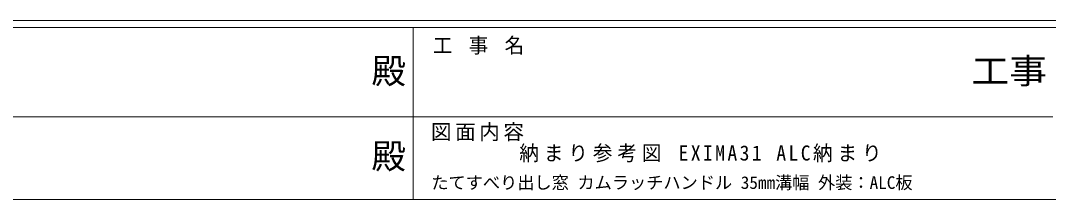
# Model space of a CAD drawing. Units: millimetres, scale not verified. Extents: x -594 to 539, y -420 to 386.
# Drawn here: x -154.2 to 144.7, y -420 to -368 of the extents above; entities that cross this region are included whole.
import ezdxf
from ezdxf.enums import TextEntityAlignment as Align

# ---------------------------------------------------------------- set-up
doc = ezdxf.new("R2010")
doc.units = ezdxf.units.MM
doc.header["$LTSCALE"] = 2
doc.layers.add('0-1_YKK_ZWAK', color=7, linetype='Continuous', lineweight=9)
doc.layers.add('0-2_USER1', color=7, linetype='Continuous')
doc.styles.add('ＭＳ ゴシック', font='')
doc.styles.get('ＭＳ ゴシック').set_extended_font_data('MS Gothic')

msp = doc.modelspace()

# ---------------------------------------------------------------- linework, layer by layer
at = {"layer": '0-1_YKK_ZWAK'}
for p, q in [((510, -368), (-590, -368)), ((456, -370), (-590, -370)), ((-40, -370), (-40, -420)), ((-222, -395.999), (-38, -395.999)), ((-38, -395.999), (146, -395.999)), ((-590, -420), (456, -420))]:
    msp.add_line(p, q, dxfattribs=at)

# ---------------------------------------------------------------- texts
at = {"layer": '0-1_YKK_ZWAK', "color": 3, "style": 'ＭＳ ゴシック'}
for p in [(-52.117, -388.509), (-52.117, -413.254)]:
    msp.add_text('殿', height=7.331, dxfattribs=at).set_placement(p, align=Align.BOTTOM_LEFT)
at = {"layer": '0-1_YKK_ZWAK', "color": 3, "style": 'ＭＳ ゴシック', "width": 1.1}
msp.add_text('工事', height=7.331, dxfattribs=at).set_placement((122.331, -388.509), align=Align.BOTTOM_LEFT)
at = {"layer": '0-1_YKK_ZWAK', "char_height": 4.399, "attachment_point": 7, "style": 'ＭＳ ゴシック'}
for s, insert in [('\\T1.22;\\W0.95;工\\~事\\~名', (-34.268, -377.904)), ('\\T1.17;図面内容', (-34.832, -403.069))]:
    msp.add_mtext(s, dxfattribs=dict(at, insert=insert))
at = {"layer": '0-2_USER1', "color": 4, "style": 'ＭＳ ゴシック'}
msp.add_text('たてすべり出し窓 カムラッチハンドル 35mm溝幅 外装：ALC板 ', height=3.666, dxfattribs=at).set_placement((-34.718, -418.035), align=Align.BOTTOM_LEFT)
at = {"layer": '0-2_USER1', "insert": (-9.118, -409.213), "char_height": 4.399, "attachment_point": 7, "style": 'ＭＳ ゴシック'}
msp.add_mtext('\\T1.25;\\W0.95;納まり参考図\\~EXIMA31\\~ALC納まり\\~', dxfattribs=at)

doc.saveas('drawing.dxf')
